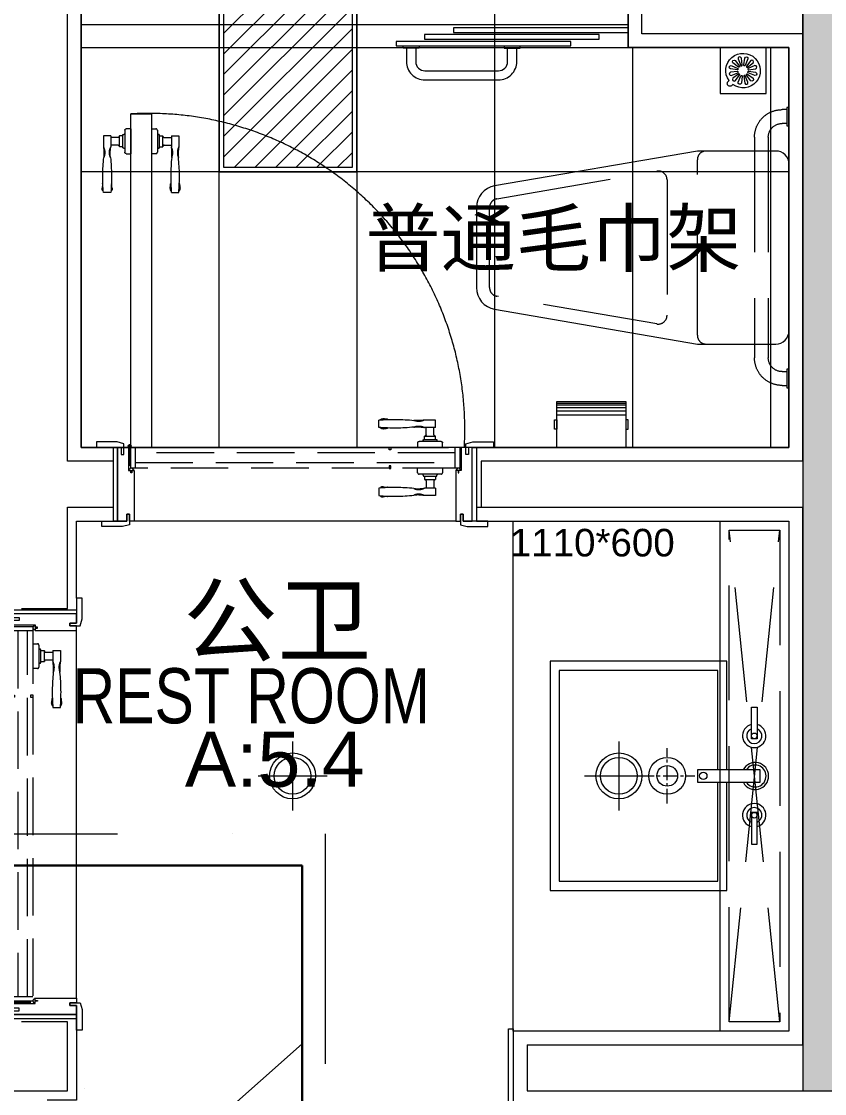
# Model space of a CAD drawing. Extents: x 288658 to 330658, y -27457 to 31943.
# Drawn here: x 298692 to 300439, y 20289 to 22622 of the extents above; entities that cross this region are included whole.
import ezdxf
from ezdxf.enums import TextEntityAlignment as Align

# ---------------------------------------------------------------- set-up
doc = ezdxf.new("R2010")
doc.units = 0
doc.header["$LTSCALE"] = 1000
for name, pattern in [('ACAD_ISO03W100', [30, 12, -18]), ('CENTER', [50.8, 31.75, -6.35, 6.35, -6.35]), ('DASH', [0.35, 0.25, -0.1]), ('DASHDOT', [1, 0.5, -0.25, 0, -0.25])]:
    doc.linetypes.add(name, pattern=pattern)
doc.layers.get('0').update_dxf_attribs({"color": 8, "lineweight": 13})
for name, color, linetype, lineweight in [('ACS_DLJ_LNSG', 6, 'DASHDOT', 20), ('ACS_DLJ_QYG', 34, 'Continuous', 30), ('ACS_DLJ_QYGBZ', 3, 'Continuous', 20), ('DOOR', 8, 'Continuous', 13), ('FC-FLOOR DRAIN【地漏】', 8, 'Continuous', 13), ('FC-分界线', 8, 'Continuous', 13), ('FF-DOOR【门】', 8, 'Continuous', 13), ('FF-DOOR【门套】', 8, 'Continuous', 13), ('FF-FINISH【完成面】', 8, 'Continuous', 13), ('FF-FIXT', 8, 'Continuous', 13), ('FF-固定家具(吊柜不落地、不到顶)', 8, 'Continuous', 13), ('FF-活动家具', 8, 'Continuous', 13), ('FF1-平面中英文字', 8, 'Continuous', 13), ('FF2-洁具及配件(地坪图不显示)', 8, 'Continuous', 13), ('mat', 8, 'Continuous', 13), ('P-ANNO-DIMS', 8, 'Continuous', 13), ('RC-FIN', 8, 'Continuous', 13), ('RC-TEXT', 8, 'Continuous', 13), ('RC-天花灯具', 8, 'Continuous', 13), ('WALL', 4, 'Continuous', 13), ('五金', 8, 'Continuous', 13)]:
    doc.layers.add(name, color=color, linetype=linetype, lineweight=lineweight)
doc.styles.add('Arial', font='arial.ttf')
doc.styles.add('CCD-HB', font='hbsmall.shx')
doc.styles.add('st', font='')
doc.styles.add('黑体', font='simhei.ttf', dxfattribs={"width": 0.8})
doc.styles.get('st').set_extended_font_data('SimSun')

# ---------------------------------------------------------------- blocks, each defined once
blk = doc.blocks.new('BVCNVBNVBMN')
at = {"layer": 'P-ANNO-DIMS'}
blk.add_hatch(color=256, dxfattribs=at).paths.add_polyline_path([(204223.8, -53887.7), (204423.8, -53887.7), (204423.8, -57087.7), (204623.8, -57087.7), (204623.8, -53087.7), (204223.8, -53087.7)])
blk.add_lwpolyline([(204223.8, -53887.7), (204423.8, -53887.7), (204423.8, -57087.7), (204623.8, -57087.7), (204623.8, -53087.7), (204223.8, -53087.7)], close=True)
blk = doc.blocks.new('锁具横_现代风格')
at = {"layer": 'mat', "color": 252, "linetype": 'ACAD_ISO03W100', "ltscale": 2}
for p, q in [((-4099.2, 1604.7), (-4099.2, 1614.7)), ((-4045.2, 1614.7), (-4099.2, 1614.7)), ((-4045.2, 1614.7), (-4045.2, 1604.7)), ((-4089.6, 1601.7), (-4096.2, 1601.7)), ((-4054.8, 1601.7), (-4089.6, 1601.7)), ((-4087.2, 1599.3), (-4087.2, 1598.7)), ((-4085.7, 1597.2), (-4058.7, 1597.2)), ((-4084.2, 1597.2), (-4084.2, 1590.1)), ((-4083.9, 1589.8), (-4060.5, 1589.8)), ((-4060.2, 1597.2), (-4060.2, 1590.1)), ((-4057.2, 1598.7), (-4057.2, 1599.3)), ((-4048.2, 1601.7), (-4054.8, 1601.7)), ((-4183.9, 1571.2), (-4183.9, 1555)), ((-4183.9, 1571.2), (-4183.9, 1555)), ((-4060.2, 1571.2), (-4084.2, 1571.2)), ((-4060.2, 1571.2), (-4060.2, 1555)), ((-4060.2, 1555), (-4084.2, 1555))]:
    blk.add_line(p, q, dxfattribs=at)
for points in [[(-4084, 1589.8, -0.34884), (-4080.6, 1587.2), (-4080.6, 1571.2)], [(-4060.9, 1589.8, 0.311671), (-4063.8, 1587.2), (-4063.8, 1571.2)], [(-4180.6, 1571.4, -0.28759), (-4174.6, 1574.1, 0.060586), (-4164.5, 1573, -0.212877), (-4163.5, 1572.1)], [(-4180.6, 1554.8, 0.28759), (-4174.6, 1552.1, -0.060586), (-4164.5, 1553.2, 0.212877), (-4163.5, 1554.1)]]:
    blk.add_lwpolyline(points, format="xyb", dxfattribs=at)
for centre, radius, start, end in [((-4096.2, 1604.7), 3, 180, 270), ((-4089.6, 1599.3), 2.4, 0, 90), ((-4085.7, 1598.7), 1.5, 180, 270), ((-4083.9, 1590.1), 0.3, 180, 270), ((-4060.5, 1590.1), 0.3, 270, 0), ((-4058.7, 1598.7), 1.5, 270, 0), ((-4054.8, 1599.3), 2.4, 90, 180), ((-4048.2, 1604.7), 3, 270, 0), ((-4150.3, 1151.7), 420.9, 84.1517, 94.5775), ((-4096.7, 1594.7), 26.6, 246.1775, 298.0384), ((-4098.6, 1650.8), 80.9, 263.7444, 280.1567), ((-4137.3, 596.4), 976.3, 86.8799, 86.8872), ((-4150.3, 1974.5), 420.9, 265.4225, 275.8483), ((-4096.7, 1531.5), 26.6, 61.9616, 113.8225), ((-4098.6, 1475.4), 80.9, 79.8433, 96.2556)]:
    blk.add_arc(centre, radius, start, end, dxfattribs=at)
blk = doc.blocks.new('*U202')
at = {"color": 8, "linetype": 'DASH', "ltscale": 500}
blk.add_arc((64.5, 39.5, 0), 687.3, 356.7087, 93.2913, dxfattribs=at)
at = {"layer": 'DOOR', "linetype": 'Continuous'}
blk.add_lwpolyline([(69.7, 725.6), (69.7, 0), (25, 0), (25, 725.6)], close=True, dxfattribs=at)
at = {"layer": '五金', "color": 3, "xscale": -1, "rotation": 270}
blk.add_blockref('锁具横_现代风格', (-1589.7, 4738.4), dxfattribs=at)
at = {"layer": '五金', "color": 3, "rotation": 90}
blk.add_blockref('锁具横_现代风格', (1684.4, 4738.4), dxfattribs=at)
blk = doc.blocks.new('*U211')
at = {"layer": 'FF-DOOR【门】', "color": 8, "linetype": 'DASH', "ltscale": 0.5}
for p, q in [((-756, 50, 0), (-756, 48.6, 0)), ((-756, 50, 0), (-746, 50, 0)), ((-755.7, 48.3, 0), (-754.8, 48.3, 0)), ((-746.3, 48.3, 0), (-747.2, 48.3, 0)), ((-746, 50, 0), (-746, 48.6, 0)), ((-44, 50), (-44, 48.6)), ((-34, 50), (-44, 50)), ((-43.7, 48.3), (-42.8, 48.3)), ((-34.3, 48.3), (-35.2, 48.3)), ((-34, 50), (-34, 48.6)), ((-744, 45), (-744, 0)), ((-48, 45), (-48, 0)), ((-35.5, 38.9, 0), (-35.5, -0.1, 0)), ((-39.5, -3.1, 0), (-31.5, -3.1, 0)), ((-35.5, -0.1, 0), (-35.5, -7.1, 0))]:
    blk.add_line(p, q, dxfattribs=at)
at = {"layer": 'FF-DOOR【门】', "color": 8, "linetype": 'DASH', "ltscale": 0.5, "elevation": 0}
blk.add_lwpolyline([(-751.9, 50), (-750.1, 50), (-750.1, 55.3), (-751.9, 55.3)], close=True, dxfattribs=at)
at = {"layer": 'FF-DOOR【门】', "color": 8, "linetype": 'DASH', "ltscale": 0.5}
for points in [[(-38.1, 50), (-39.9, 50), (-39.9, 55.3), (-38.1, 55.3)], [(-604, 40), (-600, 40), (-600, 45.5), (-604, 45.5)], [(-604, 5), (-600, 5), (-600, -0.5), (-604, -0.5)]]:
    blk.add_lwpolyline(points, close=True, dxfattribs=at)
for points in [[(-754, 45), (-604, 45)], [(-604, 0), (-754, 0), (-754, 45)], [(-48, 33), (-744, 33)], [(-604, 45), (-604, 40), (-600, 40), (-600, 45)], [(-600, 45), (-38, 45), (-38, 0), (-600, 0)], [(-744, 12), (-48, 12)]]:
    blk.add_lwpolyline(points, dxfattribs=at)
at = {"layer": 'FF-DOOR【门】', "color": 8, "linetype": 'DASH', "ltscale": 0.5, "elevation": 0}
blk.add_lwpolyline([(-37.5, -0.9), (-37.5, 38.9), (-33.5, 38.9), (-33.5, -0.9)], dxfattribs=at)
at = {"layer": 'FF-DOOR【门】', "color": 8, "linetype": 'DASH', "ltscale": 0.5}
for radius in [3, 2.5]:
    blk.add_circle((-35.5, -3.1, 0), radius, dxfattribs=at)
for centre in [(-751, 48.8, 0), (-39, 48.8)]:
    blk.add_arc(centre, 3.84, 188.5071, 351.4929, dxfattribs=at)
for centre, major_axis in [((-755.7, 48.6, 0), (0.212, 0.212)), ((-746.3, 48.6, 0), (-0.212, 0.212))]:
    blk.add_ellipse(centre, major_axis=major_axis, ratio=1, start_param=2.356194, end_param=3.926991, dxfattribs=at)
at = {"layer": 'FF-DOOR【门】', "color": 8, "linetype": 'DASH', "ltscale": 0.5, "extrusion": (0, 0, -1)}
for centre, major_axis in [((-43.7, 48.6), (0.212, 0.212)), ((-34.3, 48.6), (-0.212, 0.212))]:
    blk.add_ellipse(centre, major_axis=major_axis, ratio=1, start_param=2.356194, end_param=3.926991, dxfattribs=at)
at = {"layer": 'FF-DOOR【门套】', "elevation": 0}
for points in [[(-815, 160), (-761, 160), (-761, 145), (-755, 145), (-755, 160), (-755, 168), (-770, 172), (-770, 172), (-815, 172), (-815, 160)], [(-745, 160), (-755, 160), (-755, 145), (-761, 145), (-761, 160), (-781, 160), (-781, 0), (-773, 0), (-773, 15), (-767, 15), (-767, 0), (-757, 0), (-757, 50), (-745, 50), (-745, 160)], [(-827, 0), (-773, 0), (-773, 15), (-767, 15), (-767, 0), (-767, -8), (-782, -12), (-782, -12), (-827, -12), (-827, 0)]]:
    blk.add_lwpolyline(points, dxfattribs=at)
at = {"layer": 'FF-DOOR【门套】'}
for points in [[(25, 160), (-29, 160), (-29, 145), (-35, 145), (-35, 160), (-35, 168), (-20, 172), (-20, 172), (25, 172), (25, 160)], [(-45, 160), (-35, 160), (-35, 145), (-29, 145), (-29, 160), (-9, 160), (-9, 0), (-17, 0), (-17, 15), (-23, 15), (-23, 0), (-33, 0), (-33, 50), (-45, 50), (-45, 160)], [(37, 0), (-17, 0), (-17, 15), (-23, 15), (-23, 0), (-23, -8), (-8, -12), (-8, -12), (37, -12), (37, 0)]]:
    blk.add_lwpolyline(points, dxfattribs=at)
at = {"layer": 'FF-DOOR【门套】', "elevation": 0}
blk.add_lwpolyline([(-781, 0), (-790, 0), (-790, 160), (-781, 160)], close=True, dxfattribs=at)
at = {"layer": 'FF-DOOR【门套】'}
blk.add_lwpolyline([(0, 0), (-9, 0), (-9, 160), (0, 160)], close=True, dxfattribs=at)
at = {"layer": 'FF-DOOR【门】', "color": 8, "linetype": 'DASH', "ltscale": 0.5, "rotation": 180}
blk.add_blockref('锁具横_现代风格', (-4761.3, 1659.7), dxfattribs=at)
at = {"layer": 'FF-DOOR【门】', "color": 8, "linetype": 'DASH', "ltscale": 0.5, "xscale": -1}
blk.add_blockref('锁具横_现代风格', (-4761.3, -1614.7), dxfattribs=at)
blk = doc.blocks.new('*U219')
at = {"layer": 'FF-DOOR【门】', "color": 8, "linetype": 'DASH', "ltscale": 0.5}
for p, q in [((-855.8, 50, 0), (-855.8, 48.6, 0)), ((-855.8, 50, 0), (-845.8, 50, 0)), ((-855.5, 48.3, 0), (-854.6, 48.3, 0)), ((-846.1, 48.3, 0), (-847, 48.3, 0)), ((-845.8, 50, 0), (-845.8, 48.6, 0)), ((-44, 50), (-44, 48.6)), ((-34, 50), (-44, 50)), ((-43.7, 48.3), (-42.8, 48.3)), ((-34.3, 48.3), (-35.2, 48.3)), ((-34, 50), (-34, 48.6)), ((-843.8, 45), (-843.8, 0)), ((-48, 45), (-48, 0)), ((-35.5, 38.9, 0), (-35.5, -0.1, 0)), ((-39.5, -3.1, 0), (-31.5, -3.1, 0)), ((-35.5, -0.1, 0), (-35.5, -7.1, 0))]:
    blk.add_line(p, q, dxfattribs=at)
at = {"layer": 'FF-DOOR【门】', "color": 8, "linetype": 'DASH', "ltscale": 0.5, "elevation": 0}
blk.add_lwpolyline([(-851.8, 50), (-849.9, 50), (-849.9, 55.3), (-851.8, 55.3)], close=True, dxfattribs=at)
at = {"layer": 'FF-DOOR【门】', "color": 8, "linetype": 'DASH', "ltscale": 0.5}
for points in [[(-38.1, 50), (-39.9, 50), (-39.9, 55.3), (-38.1, 55.3)], [(-703.8, 40), (-699.8, 40), (-699.8, 45.5), (-703.8, 45.5)], [(-703.8, 5), (-699.8, 5), (-699.8, -0.5), (-703.8, -0.5)]]:
    blk.add_lwpolyline(points, close=True, dxfattribs=at)
for points in [[(-853.8, 45), (-703.8, 45)], [(-703.8, 0), (-853.8, 0), (-853.8, 45)], [(-48, 33), (-843.8, 33)], [(-703.8, 45), (-703.8, 40), (-699.8, 40), (-699.8, 45)], [(-699.8, 45), (-38, 45), (-38, 0), (-699.8, 0)], [(-843.8, 12), (-48, 12)]]:
    blk.add_lwpolyline(points, dxfattribs=at)
at = {"layer": 'FF-DOOR【门】', "color": 8, "linetype": 'DASH', "ltscale": 0.5, "elevation": 0}
blk.add_lwpolyline([(-37.5, -0.9), (-37.5, 38.9), (-33.5, 38.9), (-33.5, -0.9)], dxfattribs=at)
at = {"layer": 'FF-DOOR【门】', "color": 8, "linetype": 'DASH', "ltscale": 0.5}
for radius in [3, 2.5]:
    blk.add_circle((-35.5, -3.1, 0), radius, dxfattribs=at)
for centre in [(-850.8, 48.8, 0), (-39, 48.8)]:
    blk.add_arc(centre, 3.84, 188.5071, 351.4929, dxfattribs=at)
for centre, major_axis in [((-855.5, 48.6, 0), (0.212, 0.212)), ((-846.1, 48.6, 0), (-0.212, 0.212))]:
    blk.add_ellipse(centre, major_axis=major_axis, ratio=1, start_param=2.356194, end_param=3.926991, dxfattribs=at)
at = {"layer": 'FF-DOOR【门】', "color": 8, "linetype": 'DASH', "ltscale": 0.5, "extrusion": (0, 0, -1)}
for centre, major_axis in [((-43.7, 48.6), (0.212, 0.212)), ((-34.3, 48.6), (-0.212, 0.212))]:
    blk.add_ellipse(centre, major_axis=major_axis, ratio=1, start_param=2.356194, end_param=3.926991, dxfattribs=at)
at = {"layer": 'FF-DOOR【门套】', "elevation": 0}
for points in [[(-914.8, 140), (-860.8, 140), (-860.8, 125), (-854.8, 125), (-854.8, 140), (-854.8, 148), (-869.8, 152), (-869.8, 152), (-914.8, 152), (-914.8, 140)], [(-844.8, 140), (-854.8, 140), (-854.8, 125), (-860.8, 125), (-860.8, 140), (-880.8, 140), (-880.8, 0), (-872.8, 0), (-872.8, 15), (-866.8, 15), (-866.8, 0), (-856.8, 0), (-856.8, 50), (-844.8, 50), (-844.8, 140)], [(-926.8, 0), (-872.8, 0), (-872.8, 15), (-866.8, 15), (-866.8, 0), (-866.8, -8), (-881.8, -12), (-881.8, -12), (-926.8, -12), (-926.8, 0)]]:
    blk.add_lwpolyline(points, dxfattribs=at)
blk.add_lwpolyline([(-880.8, 0), (-889.8, 0), (-889.8, 140), (-880.8, 140)], close=True, dxfattribs=at)
at = {"layer": 'FF-DOOR【门套】'}
for points in [[(-45, 140), (-35, 140), (-35, 125), (-29, 125), (-29, 140), (-9, 140), (-9, 0), (-17, 0), (-17, 15), (-23, 15), (-23, 0), (-33, 0), (-33, 50), (-45, 50), (-45, 140)], [(25, 140), (-29, 140), (-29, 125), (-35, 125), (-35, 140), (-35, 148), (-20, 152), (-20, 152), (25, 152), (25, 140)], [(37, 0), (-17, 0), (-17, 15), (-23, 15), (-23, 0), (-23, -8), (-8, -12), (-8, -12), (37, -12), (37, 0)]]:
    blk.add_lwpolyline(points, dxfattribs=at)
blk.add_lwpolyline([(0, 0), (-9, 0), (-9, 140), (0, 140)], close=True, dxfattribs=at)
at = {"layer": 'FF-DOOR【门】', "color": 8, "linetype": 'DASH', "ltscale": 0.5, "rotation": 180}
blk.add_blockref('锁具横_现代风格', (-4861.2, 1659.7), dxfattribs=at)
at = {"layer": 'FF-DOOR【门】', "color": 8, "linetype": 'DASH', "ltscale": 0.5, "xscale": -1}
blk.add_blockref('锁具横_现代风格', (-4861.2, -1614.7), dxfattribs=at)
blk = doc.blocks.new('BVMBMM')
at = {"layer": 'FF-活动家具', "linetype": 'DASH'}
for points in [[(84058.5, 31034.5), (84058.5, 31044.5, -0.414214), (84118.5, 31104.5), (84598.5, 31104.5, -0.414214), (84658.5, 31044.5), (84658.5, 31034.5)], [(84088.5, 31034.5), (84088.5, 31044.5, -0.414214), (84118.5, 31074.5), (84598.5, 31074.5, -0.414214), (84628.5, 31044.5), (84628.5, 31034.5)]]:
    blk.add_lwpolyline(points, format="xyb", dxfattribs=at)
for points in [[(84053.5, 31029.5), (84053.5, 31034.5), (84093.5, 31034.5), (84093.5, 31029.5)], [(84623.5, 31029.5), (84623.5, 31034.5), (84663.5, 31034.5), (84663.5, 31029.5)]]:
    blk.add_lwpolyline(points, close=True, dxfattribs=at)
blk = doc.blocks.new('*U203')
at = {"color": 0}
blk.add_lwpolyline([(-70.7, -70.7), (0, -141.4), (70.7, -70.7), (0, 0)], close=True, dxfattribs=at)
at = {"color": 8}
for points in [[(6, -107.7), (6, -110.7, -1), (-6, -110.7), (-6, -107.7, -12.419481)], [(-16.7, -48.9, -0.988066), (-10.5, -45.2), (-4.7, -59.3, -0.836042), (-7.5, -60.9)], [(3.5, -43.4, 0.988066), (-3.7, -43.3), (-1.6, -58.5, 0.836042), (1.6, -58.4)], [(16.7, -48.8, 0.988066), (10.5, -45.1), (4.7, -59.3, 0.836042), (7.5, -60.9)], [(-27.3, -74.3, -0.988066), (-27.4, -67.1), (-12.2, -69.1, -0.836042), (-12.3, -72.3)], [(-21.8, -54, 0.988066), (-25.6, -60.2), (-11.4, -66, 0.836042), (-9.8, -63.2)], [(21.9, -54, -0.988066), (25.6, -60.2), (11.4, -66, -0.836042), (9.8, -63.2)], [(27.3, -67.2, -0.988066), (27.4, -74.4), (12.2, -72.3, -0.836042), (12.3, -69.1)], [(-21.9, -87.4, -0.988066), (-25.6, -81.2), (-11.4, -75.4, -0.836042), (-9.8, -78.2)], [(-16.7, -92.6, 0.988066), (-10.5, -96.3), (-4.7, -82.1, 0.836042), (-7.5, -80.6)], [(-3.6, -98, 0.988066), (3.7, -98.1), (1.6, -82.9, 0.836042), (-1.6, -83)], [(16.7, -92.6, -0.988066), (10.5, -96.3), (4.7, -82.1, -0.836042), (7.5, -80.5)], [(21.8, -87.4, 0.988066), (25.5, -81.2), (11.4, -75.4, 0.836042), (9.8, -78.2)]]:
    blk.add_lwpolyline(points, format="xyb", close=True, dxfattribs=at)
blk = doc.blocks.new('trytytyutyutry')
at = {"layer": 'FF-DOOR【门】', "ltscale": 0.5, "extrusion": (-3.20822e-09, -5.10628e-11, 1), "elevation": 0}
for points in [[(91173.3, 27635.5), (91173.3, 27630.5), (91138.3, 27630.5), (91138.3, 27635.5)], [(91358.3, 27635.5), (91358.3, 27630.5), (91393.3, 27630.5), (91393.3, 27635.5)]]:
    blk.add_lwpolyline(points, dxfattribs=at)
for points in [[(91385.8, 27630.5), (91385.8, 27601.5, -0.414214), (91345.8, 27561.5), (91185.8, 27561.5, -0.414214), (91145.8, 27601.5), (91145.8, 27630.5)], [(91365.8, 27630.5), (91365.8, 27601.5, -0.414214), (91345.8, 27581.5), (91185.8, 27581.5, -0.414214), (91165.8, 27601.5), (91165.8, 27630.5)]]:
    blk.add_lwpolyline(points, format="xyb", dxfattribs=at)
blk = doc.blocks.new('A$C60777E67')
at = {"layer": 'RC-天花灯具'}
for radius in [50, 40]:
    blk.add_circle((50, 50), radius, dxfattribs=at)
blk = doc.blocks.new('A$C123B414E')
at = {"layer": 'RC-天花灯具'}
for p, q in [((0, 2.25), (0, -2.25)), ((2.25, 0), (-2.25, 0))]:
    blk.add_line(p, q, dxfattribs=at)
blk.add_circle((0, 0), 1.5, dxfattribs=at)
at = {"layer": 'RC-天花灯具', "xscale": 0.0299999992985296, "yscale": 0.0299999992985296, "zscale": 0.0299999992985296}
blk.add_blockref('A$C60777E67', (-1.5, -1.5), dxfattribs=at)
blk = doc.blocks.new('*U216')
at = {"layer": 'RC-天花灯具', "color": 0, "xscale": 33.33333333333333, "yscale": 33.33333333333333, "zscale": 33.33333333333333}
blk.add_blockref('A$C123B414E', (-295.7, 3485), dxfattribs=at)
at = {"layer": 'RC-TEXT', "color": 2, "style": '黑体', "width": 3.004934}
blk.add_attdef('L', text='', height=50, dxfattribs=at).set_placement((-189, 3550), (-80.9, 3550), align=Align.FIT)
blk = doc.blocks.new('A$C76F46161')
at = {"ltscale": 100}
h = blk.add_hatch(dxfattribs=at)
h.set_pattern_fill('ANSI31', color=250, scale=10)
h.set_pattern_definition([(45, (290, 10), (-22.4506, 22.4506), [])])
h.paths.add_polyline_path([(10, -290), (290, -290), (290, 290), (10, 290)])
for points in [[(0, -300), (300, -300), (300, 300), (0, 300)], [(10, -290), (290, -290), (290, 290), (10, 290)]]:
    blk.add_lwpolyline(points, close=True)
blk = doc.blocks.new('A$C2075101F')
at = {"layer": 'FF2-洁具及配件(地坪图不显示)', "color": 250, "linetype": 'DASH', "ltscale": 200}
for p, q in [((75, -70), (-75, -70)), ((75, -79.3), (-75, -79.3)), ((75, -85.9), (-75, -85.9)), ((75, -91.8), (-75, -91.8)), ((75, -96), (-75, -96))]:
    blk.add_line(p, q, dxfattribs=at)
at = {"layer": 'FF2-洁具及配件(地坪图不显示)', "linetype": 'DASH', "ltscale": 200}
for points in [[(75, 0), (-75, 0), (-75, -100), (75, -100)], [(-80, -40), (-80, -60), (-75, -60), (-75, -40)], [(80, -40), (80, -60), (75, -60), (75, -40)]]:
    blk.add_lwpolyline(points, close=True, dxfattribs=at)
blk = doc.blocks.new('frrr')
at = {"layer": 'FF2-洁具及配件(地坪图不显示)', "elevation": 0}
blk.add_lwpolyline([(128923.2, -47404.1, 0.428333), (128894.7, -47375.6), (128723.9, -47375.6), (128282.8, -47451.6, 0.366124), (128243.2, -47498.4), (128243.2, -47672.8, 0.366124), (128282.8, -47719.7), (128723.9, -47795.6), (128894.7, -47795.6, 0.415921), (128923.2, -47767.1)], format="xyb", close=True, dxfattribs=at)
at = {"layer": 'FF2-洁具及配件(地坪图不显示)', "linetype": 'DASH', "elevation": 0}
blk.add_lwpolyline([(128723.9, -47776.6), (128723.9, -47394.6)], dxfattribs=at)
blk.add_lwpolyline([(128271.7, -47672.8), (128271.7, -47498.4, -0.366124), (128287.6, -47479.7), (128635.7, -47419.4, -0.463996), (128657.9, -47438.1), (128657.9, -47733.1, -0.463996), (128635.7, -47751.9), (128287.6, -47691.6, -0.366124), (128271.7, -47672.8)], format="xyb", dxfattribs=at)
at = {"layer": 'FF2-洁具及配件(地坪图不显示)', "linetype": 'DASH'}
for centre, start, end in [((128742.9, -47394.6), 90.0001, 180.0001), ((128742.9, -47776.6), 180.0001, 270.0001)]:
    blk.add_arc(centre, 19, start, end, dxfattribs=at)
blk = doc.blocks.new('werr')
at = {"color": 250, "linetype": 'CENTER', "ltscale": 0.001}
for p, q in [((137790.9, -48810.1, 0), (137790.9, -48690.1, 0)), ((137730.9, -48750.1, 0), (137850.9, -48750.1, 0))]:
    blk.add_line(p, q, dxfattribs=at)
at = {"elevation": 0}
for points in [[(137920.9, -48736.6), (137920.9, -48500.8), (137535.9, -48500.8), (137535.9, -48999.4), (137920.9, -48999.4), (137920.9, -48764.6)], [(137900.9, -48736.6), (137900.9, -48520.8), (137555.9, -48520.8), (137555.9, -48979.4), (137900.9, -48979.4), (137900.9, -48764.6)]]:
    blk.add_lwpolyline(points, dxfattribs=at)
for points in [[(137986.4, -48600.3), (137986.4, -48669.2), (137974, -48669.2), (137974, -48600.3)], [(137857.4, -48736.6), (137992.3, -48736.6), (137992.3, -48764.6), (137857.4, -48764.6)], [(137986.4, -48898.5), (137986.4, -48829.5), (137974, -48829.5), (137974, -48898.5)]]:
    blk.add_lwpolyline(points, close=True, dxfattribs=at)
at = {"color": 250}
for centre, radius in [((137980.2, -48663.1, 0), 6.17), ((137790.9, -48750.1, 0), 22.5), ((137869.4, -48750.1, 0), 7.98), ((137980.2, -48835.7, 0), 6.17)]:
    blk.add_circle(centre, radius, dxfattribs=at)
blk.add_circle((137790.9, -48750.1, 0), 40)
for centre, radius, start, end in [((137980.2, -48663.1, 0), 25.4, 104.0486, 75.9514), ((137982.2, -48750.4, 0), 29.3, 208.9635, 152.0196), ((137980.2, -48835.7, 0), 25.4, 284.0486, 255.9514)]:
    blk.add_arc(centre, radius, start, end)
for centre, radius, start, end in [((137980.2, -48663.1, 0), 16.6, 111.7986, 68.2014), ((137982.2, -48750.4, 0), 23.8, 216.5929, 144.721), ((137980.2, -48835.7, 0), 16.6, 291.7986, 248.2014)]:
    blk.add_arc(centre, radius, start, end, dxfattribs=at)

msp = doc.modelspace()

# ---------------------------------------------------------------- hatches: boundary and pattern name
at = {"layer": 'RC-FIN', "linetype": 'ByBlock'}
h = msp.add_hatch(dxfattribs=at)
h.set_pattern_fill('_USER,_O', color=256, scale=600, pattern_type=0)
h.set_pattern_definition([(0, (298821.6, 21694.8), (0, 600), [])])
h.paths.add_polyline_path([(298821.6, 23464.8), (300011.6, 23464.8), (300011.6, 22564.8), (300361.6, 22564.8), (300361.6, 21694.8), (298821.6, 21694.8)])
h = msp.add_hatch(dxfattribs=at)
h.set_pattern_fill('_USER,_O', color=256, scale=300, angle=90, pattern_type=0)
h.set_pattern_definition([(90, (298821.62, 21694.8), (-300, 2e-14), [])])
h.paths.add_polyline_path([(298822.1, 23464.8), (300011.6, 23464.8), (300011.6, 22564.8), (300361.6, 22564.8), (300361.6, 21694.8), (298821.6, 21694.8)])

# ---------------------------------------------------------------- linework, layer by layer
at = {"layer": 'ACS_DLJ_LNSG'}
for p, q in [((298400.3, 20854), (299352.4, 20854)), ((299352.4, 20854), (299352.4, 19594.8))]:
    msp.add_line(p, q, dxfattribs=at)
at = {"layer": 'ACS_DLJ_QYG'}
for q in [(298400, 20785.2), (299302.7, 19519.8)]:
    msp.add_line((299302.7, 20785.2), q, dxfattribs=at)
at = {"layer": 'ACS_DLJ_QYGBZ'}
msp.add_line((298898.8, 20040.9), (299302.7, 20397.1), dxfattribs=at)
at = {"layer": 'FC-分界线', "ltscale": 300}
for p, q in [((298821.6, 22614.8), (300011.6, 22614.8, 0)), ((298821.6, 22564.8, 0), (300011.6, 22564.8, 0))]:
    msp.add_line(p, q, dxfattribs=at)
at = {"layer": 'FF-DOOR【门】', "elevation": 0}
for points in [[(299631.6, 22597.5), (300011.6, 22597.5), (300011.6, 22607.5), (299631.6, 22607.5)], [(299568.3, 22583.3), (299948.3, 22583.3), (299948.3, 22593.3), (299568.3, 22593.3)], [(299507, 22568.3), (299887, 22568.3), (299887, 22578.3), (299507, 22578.3)]]:
    msp.add_lwpolyline(points, close=True, dxfattribs=at)
at = {"layer": 'FF-FINISH【完成面】'}
for p, q in [((300011.6, 22564.8), (300011.6, 23464.8)), ((300361.6, 22564.8), (300011.6, 22564.8)), ((298811.6, 21534.8), (298891.6, 21534.8)), ((298811.6, 21366.6, 0), (298811.6, 21534.8))]:
    msp.add_line(p, q, dxfattribs=at)
for points in [[(299121.6, 24064.8), (299121.6, 23464.8), (298821.6, 23464.8), (298821.6, 21694.8), (298891.6, 21694.8)], [(299681.6, 21694.8), (300361.6, 21694.8), (300361.6, 22564.8)]]:
    msp.add_lwpolyline(points, dxfattribs=at)
at = {"layer": 'FF-FINISH【完成面】', "elevation": 0}
msp.add_lwpolyline([(299681.6, 21534.8), (300361.6, 21534.8), (300361.6, 20424.8), (299761.6, 20424.8)], dxfattribs=at)
at = {"layer": 'FF-FINISH【完成面】', "linetype": 'ByBlock'}
msp.add_lwpolyline([(298811.6, 20451.8), (298811.6, 20424.8), (298811.6, 20424.8), (298811.6, 20274.8), (298747.6, 20274.8)], dxfattribs=at)
msp.add_lwpolyline([(299751.6, 20259.8), (299751.6, 20429.8), (299761.6, 20429.8), (299761.6, 20259.8)], close=True, dxfattribs=at)
at = {"layer": 'FF-固定家具(吊柜不落地、不到顶)', "linetype": 'DASH'}
for p, q in [((300341.6, 20444.8), (300231.6, 21514.8, 0)), ((300231.6, 20444.8), (300341.6, 21514.8, 0))]:
    msp.add_line(p, q, dxfattribs=at)
at = {"layer": 'FF-固定家具(吊柜不落地、不到顶)'}
msp.add_lwpolyline([(300361.6, 21534.8), (300361.6, 20424.8), (300211.6, 20424.8), (300211.6, 21534.8)], close=True, dxfattribs=at)
at = {"layer": 'FF-固定家具(吊柜不落地、不到顶)', "linetype": 'DASH'}
msp.add_lwpolyline([(300341.6, 21514.8), (300341.6, 20444.8), (300231.6, 20444.8), (300231.6, 21514.8)], close=True, dxfattribs=at)
at = {"layer": 'FF2-洁具及配件(地坪图不显示)'}
msp.add_line((299761.6, 20424.8), (299761.6, 21534.8, 0), dxfattribs=at)
at = {"layer": 'RC-FIN', "linetype": 'ByBlock'}
for p, q in [((298824.6, 21694.8), (299558.6, 21694.8, 0)), ((299636.6, 21534.8, 0), (298926.6, 21534.8)), ((298811.6, 20496.8), (298811.6, 21306.6, 0))]:
    msp.add_line(p, q, dxfattribs=at)
at = {"layer": 'RC-FIN', "linetype": 'ByBlock', "elevation": 0}
msp.add_lwpolyline([(298821.6, 23464.8), (300011.6, 23464.8), (300011.6, 22564.8), (300361.6, 22564.8), (300361.6, 21694.8), (298821.6, 21694.8)], close=True, dxfattribs=at)
at = {"layer": 'WALL'}
for p, q in [((298791.6, 21664.8), (298791.6, 23494.8)), ((300041.6, 22594.8, 0), (300041.6, 23494.8, 0)), ((300391.6, 21664.8), (300391.6, 23494.8)), ((300391.6, 22594.8), (300041.6, 22594.8, 0)), ((298891.6, 21664.8), (298791.6, 21664.8)), ((298891.6, 21564.8), (298891.6, 21664.8)), ((300391.6, 21664.8), (299691.6, 21664.8, 0)), ((299691.6, 21664.8, 0), (299691.6, 21564.8, 0)), ((298791.6, 21564.8), (298891.6, 21564.8)), ((298791.6, 21344.6), (298791.6, 21564.8)), ((299681.6, 21564.8, 0), (300391.6, 21564.8)), ((300391.6, 20394.8), (300391.6, 21564.8)), ((298691.6, 21344.6), (298791.6, 21344.6)), ((298791.6, 20444.8), (298691.6, 20444.8)), ((298791.6, 20294.8), (298791.6, 20444.8)), ((299791.6, 20394.8, 0), (300391.6, 20394.8)), ((299791.6, 20394.8, 0), (299791.6, 20294.8, 0)), ((296391.6, 20294.8), (298791.6, 20294.8)), ((298829.6, 20299.8), (298829.6, 20299.8)), ((299791.6, 20294.8, 0), (300491.6, 20294.8))]:
    msp.add_line(p, q, dxfattribs=at)

# ---------------------------------------------------------------- block references
msp.add_blockref('BVCNVBNVBMN', (95967.8, 77382.5))
for name, p, rotation in [('*U211', (298891.6, 21694.8), 180), ('*U219', (298671.6, 20451.8), 270)]:
    msp.add_blockref(name, p, dxfattribs=dict(rotation=rotation))
at = {"layer": 'FC-FLOOR DRAIN【地漏】', "extrusion": (-3.36343e-14, 1.60915e-09, 1), "rotation": 315.0011973095736}
msp.add_blockref('*U203', (300311.6, 22564.8, 0), dxfattribs=at)
at = {"layer": 'FF-DOOR【门】', "linetype": 'ByBlock', "xscale": -1}
msp.add_blockref('trytytyutyutry', (390915.2, -5067.2, 0), dxfattribs=at)
at = {"layer": 'FF-DOOR【门】'}
msp.add_blockref('*U202', (298904.6, 21694.8), dxfattribs=at)
at = {"layer": 'FF-FIXT', "xscale": -1, "rotation": 90.00000000000007}
msp.add_blockref('BVMBMM', (331391.1, 106488.3), dxfattribs=at)
at = {"layer": 'FF2-洁具及配件(地坪图不显示)', "linetype": 'ByBlock'}
for name, p in [('frrr', (171438.4, 69715.4)), ('werr', (162305.8, 69730.4, 0))]:
    msp.add_blockref(name, p, dxfattribs=at)
at = {"layer": 'FF2-洁具及配件(地坪图不显示)', "ltscale": 3, "xscale": -1, "rotation": 180}
msp.add_blockref('A$C2075101F', (299931.6, 21694.8), dxfattribs=at)
at = {"layer": 'RC-天花灯具', "rotation": 180}
msp.add_blockref('A$C76F46161', (299421.6, 22594.8), dxfattribs=at)
at = {"layer": 'RC-天花灯具', "extrusion": (0, 0, -1), "xscale": -1, "zscale": -1, "rotation": 270}
for p in [(-302766.6, 21276, 0), (-303476.6, 21276)]:
    msp.add_blockref('*U216', p, dxfattribs=at)

# ---------------------------------------------------------------- texts
at = {"layer": 'FF1-平面中英文字', "style": 'Arial'}
for s, height, p in [('普通毛巾架', 120, (299849.1, 22152.3)), ('1110*600', 60, (299933.6, 21487.7)), ('A:5.4', 120, (299242.7, 21015.6))]:
    msp.add_text(s, height=height, dxfattribs=at).set_placement(p, align=Align.MIDDLE)
at = {"layer": 'FF1-平面中英文字', "style": 'st'}
msp.add_text('公卫', height=150, dxfattribs=at).set_placement((299043.8, 21244.1))
at = {"layer": 'FF1-平面中英文字', "style": 'CCD-HB', "width": 0.8}
msp.add_text('REST ROOM', height=120, dxfattribs=at).set_placement((298802.8, 21094.6))

doc.saveas('drawing.dxf')
